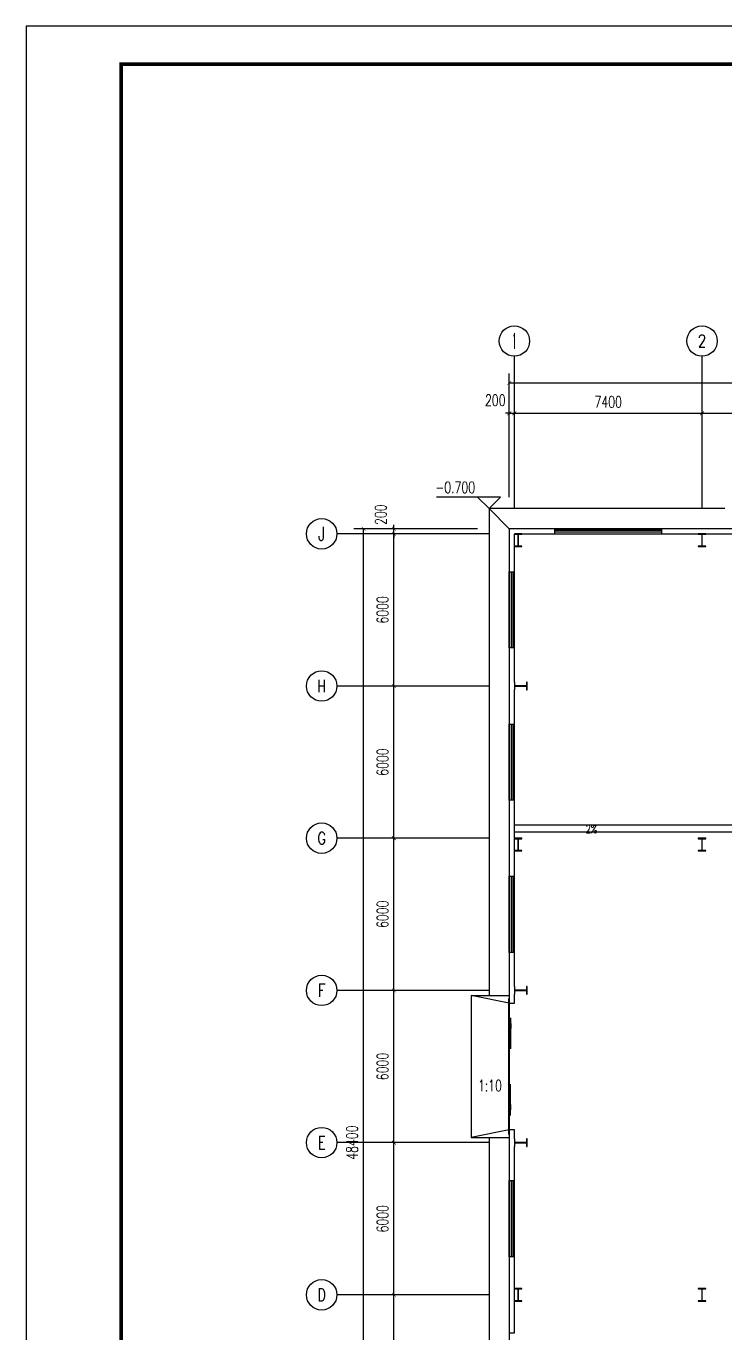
# Model space of a CAD drawing. Extents: x 1751103 to 2598738, y -609732 to 659428.
# Drawn here: x 2088595 to 2116148, y -129026 to -77513 of the extents above; entities that cross this region are included whole.
import ezdxf
from ezdxf.enums import TextEntityAlignment as Align

# ---------------------------------------------------------------- set-up
doc = ezdxf.new("R2010")
doc.units = 0
doc.header["$LTSCALE"] = 1000
doc.header["$MEASUREMENT"] = 0
doc.layers.get('0').update_dxf_attribs({"linetype": 'CONTINUOUS'})
doc.layers.get('DEFPOINTS').update_dxf_attribs({"linetype": 'CONTINUOUS'})
for name, color, linetype in [('_TCH_MASK', 7, 'CONTINUOUS'), ('AXIS', 3, 'CONTINUOUS'), ('AXIS_TEXT', 7, 'CONTINUOUS'), ('COLUMN', 99, 'CONTINUOUS'), ('DIM_ELEV', 3, 'CONTINUOUS'), ('DIM_SYMB', 3, 'CONTINUOUS'), ('GROUND', 2, 'CONTINUOUS'), ('PUB_TEXT', 7, 'CONTINUOUS'), ('PUB_TITLE', 4, 'CONTINUOUS'), ('STAIR', 2, 'CONTINUOUS'), ('WALL', 9, 'CONTINUOUS'), ('WINDOW', 99, 'CONTINUOUS')]:
    doc.layers.add(name, color=color, linetype=linetype)
doc.styles.add('_TCH_AXIS', font='COMPLEX', dxfattribs={"bigfont": 'GBCBIG'})
doc.styles.add('_TCH_DIM', font='SIMPLEX', dxfattribs={"bigfont": 'GBCBIG'})
doc.styles.add('COMPLEX', font='COMPLEX')
doc.styles.add('DIM_FONT', font='SIMPLEX', dxfattribs={"width": 0.7, "bigfont": 'GBCBIG'})
doc.dimstyles.new('DIMN150', dxfattribs={"dimscale": 1.5, "dimtxt": 300, "dimasz": 100, "dimexe": 250, "dimexo": 300, "dimgap": 150, "dimtad": 1, "dimdec": 0, "dimzin": 0, "dimtxsty": 'DIM_FONT', "dimblk": 'ARCHTICK', "dimcen": 0.09, "dimclrt": 7, "dimazin": 3, "dimtfac": 1, "dimtdec": 0, "dimtix": 1, "dimtmove": 0, "dimatfit": 3, "dimtolj": 1, "dimtzin": 0})

# ---------------------------------------------------------------- blocks, each defined once
blk = doc.blocks.new('$WINLIB2D$00000001')
for p, q in [((-0.5, 0.5), (0.5, 0.5)), ((-0.5, 0.5), (-0.5, -0.5)), ((0.5, -0.5), (0.5, 0.5)), ((0.5, 0.167), (-0.5, 0.167)), ((0.5, -0.167), (-0.5, -0.167)), ((-0.5, -0.5), (0.5, -0.5))]:
    blk.add_line(p, q)
blk = doc.blocks.new('$DORLIB2D$00000130')
at = {"color": 0, "linetype": 'CONTINUOUS'}
for p, q in [((-0.533, 0.66), (-0.533, 0.513)), ((0, 0.66), (-0.533, 0.66)), ((0, 0.513), (0, 0.66)), ((0.533, 0.66), (0, 0.66)), ((0.533, 0.66), (0.533, 0.513)), ((0, 0.513), (-0.533, 0.513)), ((0.533, 0.513), (0, 0.513)), ((-0.385, 0.269), (-0.14, 0.269)), ((-0.385, 0.269), (-0.3, 0.214)), ((-0.3, 0.214), (-0.3, 0.269)), ((0.385, 0.269), (0.14, 0.269)), ((0.3, 0.214), (0.3, 0.269)), ((0.385, 0.269), (0.3, 0.214))]:
    blk.add_line(p, q, dxfattribs=at)
blk = doc.blocks.new('_AXISO')
blk.add_circle((0, 0), 0.5)
at = {"layer": 'AXIS_TEXT', "style": 'COMPLEX', "width": 1.041667}
blk.add_attdef('A', text='', height=0.56, dxfattribs=at).set_placement((-0.25, -0.28), (0.25, -0.28), align=Align.FIT)
blk = doc.blocks.new('_ARCHTICK')
at = {"color": 0, "linetype": 'BYBLOCK', "const_width": 0.15}
blk.add_lwpolyline([(-0.5, -0.5), (0.5, 0.5)], dxfattribs=at)
blk = doc.blocks.new('*D88')
at = {"layer": 'AXIS', "color": 0}
for p, q in [((2106398, 92692), (2101523, 92692)), ((2101898, 44292), (2101898, 92692)), ((2106398, 44292), (2101523, 44292))]:
    blk.add_line(p, q, dxfattribs=at)
at = {"layer": 'DEFPOINTS', "color": 0}
for p in [(2101898, 92692), (2106848, 92692), (2106848, 44292)]:
    blk.add_point(p, dxfattribs=at)
at = {"layer": 'AXIS', "color": 0, "xscale": 150, "yscale": 150, "zscale": 150}
for p, rotation in [((2101898, 92692), 90), ((2101898, 44292), 270)]:
    blk.add_blockref('_ARCHTICK', p, dxfattribs=dict(at, rotation=rotation))
at = {"layer": 'AXIS', "color": 7, "insert": (2101448, 68492), "char_height": 450, "attachment_point": 5, "rotation": 90, "style": 'DIM_FONT'}
blk.add_mtext('\\A1;48400', dxfattribs=at)
blk = doc.blocks.new('*D92')
at = {"layer": 'AXIS', "color": 0}
for p, q in [((2106398, 62492), (2102723, 62492)), ((2103098, 56492), (2103098, 62492)), ((2106398, 56492), (2102723, 56492))]:
    blk.add_line(p, q, dxfattribs=at)
at = {"layer": 'DEFPOINTS', "color": 0}
for p in [(2103098, 62492), (2106848, 62492), (2106848, 56492)]:
    blk.add_point(p, dxfattribs=at)
at = {"layer": 'AXIS', "color": 0, "xscale": 150, "yscale": 150, "zscale": 150}
for p, rotation in [((2103098, 62492), 90), ((2103098, 56492), 270)]:
    blk.add_blockref('_ARCHTICK', p, dxfattribs=dict(at, rotation=rotation))
at = {"layer": 'AXIS', "color": 7, "insert": (2102648, 59492), "char_height": 450, "attachment_point": 5, "rotation": 90, "style": 'DIM_FONT'}
blk.add_mtext('\\A1;6000', dxfattribs=at)
blk = doc.blocks.new('*D93')
at = {"layer": 'AXIS', "color": 0}
for p, q in [((2106398, 68492), (2102723, 68492)), ((2103098, 62492), (2103098, 68492)), ((2106398, 62492), (2102723, 62492))]:
    blk.add_line(p, q, dxfattribs=at)
at = {"layer": 'DEFPOINTS', "color": 0}
for p in [(2103098, 68492), (2106848, 68492), (2106848, 62492)]:
    blk.add_point(p, dxfattribs=at)
at = {"layer": 'AXIS', "color": 0, "xscale": 150, "yscale": 150, "zscale": 150}
for p, rotation in [((2103098, 68492), 90), ((2103098, 62492), 270)]:
    blk.add_blockref('_ARCHTICK', p, dxfattribs=dict(at, rotation=rotation))
at = {"layer": 'AXIS', "color": 7, "insert": (2102648, 65492), "char_height": 450, "attachment_point": 5, "rotation": 90, "style": 'DIM_FONT'}
blk.add_mtext('\\A1;6000', dxfattribs=at)
blk = doc.blocks.new('*D94')
at = {"layer": 'AXIS', "color": 0}
for p, q in [((2106398, 74492), (2102723, 74492)), ((2103098, 68492), (2103098, 74492)), ((2106398, 68492), (2102723, 68492))]:
    blk.add_line(p, q, dxfattribs=at)
at = {"layer": 'DEFPOINTS', "color": 0}
for p in [(2103098, 74492), (2106848, 74492), (2106848, 68492)]:
    blk.add_point(p, dxfattribs=at)
at = {"layer": 'AXIS', "color": 0, "xscale": 150, "yscale": 150, "zscale": 150}
for p, rotation in [((2103098, 74492), 90), ((2103098, 68492), 270)]:
    blk.add_blockref('_ARCHTICK', p, dxfattribs=dict(at, rotation=rotation))
at = {"layer": 'AXIS', "color": 7, "insert": (2102648, 71492), "char_height": 450, "attachment_point": 5, "rotation": 90, "style": 'DIM_FONT'}
blk.add_mtext('\\A1;6000', dxfattribs=at)
blk = doc.blocks.new('*D95')
at = {"layer": 'AXIS', "color": 0}
for p, q in [((2106398, 80492), (2102723, 80492)), ((2103098, 74492), (2103098, 80492)), ((2106398, 74492), (2102723, 74492))]:
    blk.add_line(p, q, dxfattribs=at)
at = {"layer": 'DEFPOINTS', "color": 0}
for p in [(2103098, 80492), (2106848, 80492), (2106848, 74492)]:
    blk.add_point(p, dxfattribs=at)
at = {"layer": 'AXIS', "color": 0, "xscale": 150, "yscale": 150, "zscale": 150}
for p, rotation in [((2103098, 80492), 90), ((2103098, 74492), 270)]:
    blk.add_blockref('_ARCHTICK', p, dxfattribs=dict(at, rotation=rotation))
at = {"layer": 'AXIS', "color": 7, "insert": (2102648, 77492), "char_height": 450, "attachment_point": 5, "rotation": 90, "style": 'DIM_FONT'}
blk.add_mtext('\\A1;6000', dxfattribs=at)
blk = doc.blocks.new('*D96')
at = {"layer": 'AXIS', "color": 0}
for p, q in [((2106398, 86492), (2102723, 86492)), ((2103098, 80492), (2103098, 86492)), ((2106398, 80492), (2102723, 80492))]:
    blk.add_line(p, q, dxfattribs=at)
at = {"layer": 'DEFPOINTS', "color": 0}
for p in [(2103098, 86492), (2106848, 86492), (2106848, 80492)]:
    blk.add_point(p, dxfattribs=at)
at = {"layer": 'AXIS', "color": 0, "xscale": 150, "yscale": 150, "zscale": 150}
for p, rotation in [((2103098, 86492), 90), ((2103098, 80492), 270)]:
    blk.add_blockref('_ARCHTICK', p, dxfattribs=dict(at, rotation=rotation))
at = {"layer": 'AXIS', "color": 7, "insert": (2102648, 83492), "char_height": 450, "attachment_point": 5, "rotation": 90, "style": 'DIM_FONT'}
blk.add_mtext('\\A1;6000', dxfattribs=at)
blk = doc.blocks.new('*D97')
at = {"layer": 'AXIS', "color": 0}
for p, q in [((2106398, 92492), (2102723, 92492)), ((2103098, 86492), (2103098, 92492)), ((2106398, 86492), (2102723, 86492))]:
    blk.add_line(p, q, dxfattribs=at)
at = {"layer": 'DEFPOINTS', "color": 0}
for p in [(2103098, 92492), (2106848, 92492), (2106848, 86492)]:
    blk.add_point(p, dxfattribs=at)
at = {"layer": 'AXIS', "color": 0, "xscale": 150, "yscale": 150, "zscale": 150}
for p, rotation in [((2103098, 92492), 90), ((2103098, 86492), 270)]:
    blk.add_blockref('_ARCHTICK', p, dxfattribs=dict(at, rotation=rotation))
at = {"layer": 'AXIS', "color": 7, "insert": (2102648, 89492), "char_height": 450, "attachment_point": 5, "rotation": 90, "style": 'DIM_FONT'}
blk.add_mtext('\\A1;6000', dxfattribs=at)
blk = doc.blocks.new('*D98')
at = {"layer": 'AXIS', "color": 0}
for p, q in [((2103098, 92692), (2103098, 92842)), ((2106398, 92692), (2102723, 92692)), ((2106398, 92492), (2102723, 92492)), ((2103098, 92492), (2103098, 92692)), ((2103098, 92492), (2103098, 92342))]:
    blk.add_line(p, q, dxfattribs=at)
at = {"layer": 'DEFPOINTS', "color": 0}
for p in [(2103098, 92692), (2106848, 92692), (2106848, 92492)]:
    blk.add_point(p, dxfattribs=at)
at = {"layer": 'AXIS', "color": 0, "xscale": 150, "yscale": 150, "zscale": 150}
for p, rotation in [((2103098, 92692), 270), ((2103098, 92492), 90)]:
    blk.add_blockref('_ARCHTICK', p, dxfattribs=dict(at, rotation=rotation))
at = {"layer": 'AXIS', "color": 7, "insert": (2102580, 93247), "char_height": 450, "attachment_point": 5, "rotation": 90, "style": 'DIM_FONT'}
blk.add_mtext('\\A1;200', dxfattribs=at)
blk = doc.blocks.new('*D99')
at = {"layer": 'AXIS', "color": 0}
for p, q in [((2107648, 93942), (2107648, 98817)), ((2107648, 98442), (2315248, 98442)), ((2315248, 93942), (2315248, 98817))]:
    blk.add_line(p, q, dxfattribs=at)
at = {"layer": 'DEFPOINTS', "color": 0}
for p in [(2315248, 98442), (2107648, 93492), (2315248, 93492)]:
    blk.add_point(p, dxfattribs=at)
at = {"layer": 'AXIS', "color": 0, "xscale": 150, "yscale": 150, "zscale": 150, "rotation": 180}
blk.add_blockref('_ARCHTICK', (2107648, 98442), dxfattribs=at)
at = {"layer": 'AXIS', "color": 0, "xscale": 150, "yscale": 150, "zscale": 150}
blk.add_blockref('_ARCHTICK', (2315248, 98442), dxfattribs=at)
at = {"layer": 'AXIS', "color": 7, "insert": (2211448, 98892), "char_height": 450, "attachment_point": 5, "style": 'DIM_FONT'}
blk.add_mtext('\\A1;207600', dxfattribs=at)
blk = doc.blocks.new('*D100')
at = {"layer": 'AXIS', "color": 0}
for p, q in [((2107648, 93942), (2107648, 97617)), ((2107848, 93942), (2107848, 97617)), ((2107648, 97242), (2107498, 97242)), ((2107648, 97242), (2107848, 97242)), ((2107848, 97242), (2107998, 97242))]:
    blk.add_line(p, q, dxfattribs=at)
at = {"layer": 'DEFPOINTS', "color": 0}
for p in [(2107848, 97242), (2107648, 93492), (2107848, 93492)]:
    blk.add_point(p, dxfattribs=at)
at = {"layer": 'AXIS', "color": 0, "xscale": 150, "yscale": 150, "zscale": 150}
blk.add_blockref('_ARCHTICK', (2107648, 97242), dxfattribs=at)
at = {"layer": 'AXIS', "color": 0, "xscale": 150, "yscale": 150, "zscale": 150, "rotation": 180}
blk.add_blockref('_ARCHTICK', (2107848, 97242), dxfattribs=at)
at = {"layer": 'AXIS', "color": 7, "insert": (2107093, 97759), "char_height": 450, "attachment_point": 5, "style": 'DIM_FONT'}
blk.add_mtext('\\A1;200', dxfattribs=at)
blk = doc.blocks.new('*D101')
at = {"layer": 'AXIS', "color": 0}
for p, q in [((2107848, 93942), (2107848, 97617)), ((2115248, 93942), (2115248, 97617)), ((2107848, 97242), (2115248, 97242))]:
    blk.add_line(p, q, dxfattribs=at)
at = {"layer": 'DEFPOINTS', "color": 0}
for p in [(2115248, 97242), (2107848, 93492), (2115248, 93492)]:
    blk.add_point(p, dxfattribs=at)
at = {"layer": 'AXIS', "color": 0, "xscale": 150, "yscale": 150, "zscale": 150, "rotation": 180}
blk.add_blockref('_ARCHTICK', (2107848, 97242), dxfattribs=at)
at = {"layer": 'AXIS', "color": 0, "xscale": 150, "yscale": 150, "zscale": 150}
blk.add_blockref('_ARCHTICK', (2115248, 97242), dxfattribs=at)
at = {"layer": 'AXIS', "color": 7, "insert": (2111548, 97692), "char_height": 450, "attachment_point": 5, "style": 'DIM_FONT'}
blk.add_mtext('\\A1;7400', dxfattribs=at)
blk = doc.blocks.new('*D102')
at = {"layer": 'AXIS', "color": 0}
for p, q in [((2115248, 93942), (2115248, 97617)), ((2122648, 93942), (2122648, 97617)), ((2115248, 97242), (2122648, 97242))]:
    blk.add_line(p, q, dxfattribs=at)
at = {"layer": 'DEFPOINTS', "color": 0}
for p in [(2122648, 97242), (2115248, 93492), (2122648, 93492)]:
    blk.add_point(p, dxfattribs=at)
at = {"layer": 'AXIS', "color": 0, "xscale": 150, "yscale": 150, "zscale": 150, "rotation": 180}
blk.add_blockref('_ARCHTICK', (2115248, 97242), dxfattribs=at)
at = {"layer": 'AXIS', "color": 0, "xscale": 150, "yscale": 150, "zscale": 150}
blk.add_blockref('_ARCHTICK', (2122648, 97242), dxfattribs=at)
at = {"layer": 'AXIS', "color": 7, "insert": (2118948, 97692), "char_height": 450, "attachment_point": 5, "style": 'DIM_FONT'}
blk.add_mtext('\\A1;7400', dxfattribs=at)
blk = doc.blocks.new('W2')
at = {"layer": '_TCH_MASK', "color": 8}
for p, q in [((2107847.9, 81025.1), (2211597.9, 81025.1)), ((2211597.9, 80725.1), (2107847.9, 80725.1))]:
    blk.add_line(p, q, dxfattribs=at)
at = {"layer": 'AXIS', "color": 8}
for p, q in [((2107847.9, 93491.5), (2107847.9, 99491.5)), ((2115247.9, 93491.5), (2115247.9, 99491.5)), ((2106847.9, 92491.5), (2100847.9, 92491.5)), ((2106847.9, 86491.5), (2100847.9, 86491.5)), ((2106847.9, 80491.5), (2100847.9, 80491.5)), ((2106847.9, 74491.5), (2100847.9, 74491.5)), ((2106847.9, 68491.5), (2100847.9, 68491.5)), ((2106847.9, 62491.5), (2100847.9, 62491.5))]:
    blk.add_line(p, q, dxfattribs=at)
at = {"layer": 'COLUMN', "color": 8}
for p, q in [((2108147.9, 92491.5), (2107847.9, 92491.5)), ((2107847.9, 92491.5), (2107847.9, 92473.5)), ((2107847.9, 92473.5), (2107987.9, 92473.5)), ((2107987.9, 92473.5), (2107992.9, 92468.5)), ((2107992.9, 92468.5), (2107992.9, 92014.5)), ((2108002.9, 92468.5), (2108007.9, 92473.5)), ((2108002.9, 92014.5), (2108002.9, 92468.5)), ((2108007.9, 92473.5), (2108147.9, 92473.5)), ((2108147.9, 92473.5), (2108147.9, 92491.5)), ((2115397.9, 92491.5), (2115097.9, 92491.5)), ((2115097.9, 92491.5), (2115097.9, 92473.5)), ((2115097.9, 92473.5), (2115237.9, 92473.5)), ((2115237.9, 92473.5), (2115242.9, 92468.5)), ((2115242.9, 92468.5), (2115242.9, 92014.5)), ((2115252.9, 92468.5), (2115257.9, 92473.5)), ((2115252.9, 92014.5), (2115252.9, 92468.5)), ((2115257.9, 92473.5), (2115397.9, 92473.5)), ((2115397.9, 92473.5), (2115397.9, 92491.5)), ((2107987.9, 92009.5), (2107847.9, 92009.5)), ((2107847.9, 92009.5), (2107847.9, 91991.5)), ((2107847.9, 91991.5), (2108147.9, 91991.5)), ((2107992.9, 92014.5), (2107987.9, 92009.5)), ((2108007.9, 92009.5), (2108002.9, 92014.5)), ((2108147.9, 92009.5), (2108007.9, 92009.5)), ((2108147.9, 91991.5), (2108147.9, 92009.5)), ((2115237.9, 92009.5), (2115097.9, 92009.5)), ((2115097.9, 92009.5), (2115097.9, 91991.5)), ((2115097.9, 91991.5), (2115397.9, 91991.5)), ((2115242.9, 92014.5), (2115237.9, 92009.5)), ((2115257.9, 92009.5), (2115252.9, 92014.5)), ((2115397.9, 92009.5), (2115257.9, 92009.5)), ((2115397.9, 91991.5), (2115397.9, 92009.5)), ((2107865.9, 86641.5), (2107847.9, 86641.5)), ((2107847.9, 86641.5), (2107847.9, 86341.5)), ((2107865.9, 86501.5), (2107865.9, 86641.5)), ((2108347.9, 86641.5), (2108329.9, 86641.5)), ((2108329.9, 86641.5), (2108329.9, 86501.5)), ((2108347.9, 86341.5), (2108347.9, 86641.5)), ((2107847.9, 86341.5), (2107865.9, 86341.5)), ((2107870.9, 86496.5), (2107865.9, 86501.5)), ((2107865.9, 86481.5), (2107870.9, 86486.5)), ((2107865.9, 86341.5), (2107865.9, 86481.5)), ((2108324.9, 86496.5), (2107870.9, 86496.5)), ((2107870.9, 86486.5), (2108324.9, 86486.5)), ((2108329.9, 86501.5), (2108324.9, 86496.5)), ((2108324.9, 86486.5), (2108329.9, 86481.5)), ((2108329.9, 86481.5), (2108329.9, 86341.5)), ((2108329.9, 86341.5), (2108347.9, 86341.5)), ((2108147.9, 80491.5), (2107847.9, 80491.5)), ((2107847.9, 80491.5), (2107847.9, 80473.5)), ((2107847.9, 80473.5), (2107987.9, 80473.5)), ((2107987.9, 80473.5), (2107992.9, 80468.5)), ((2107992.9, 80468.5), (2107992.9, 80014.5)), ((2108002.9, 80468.5), (2108007.9, 80473.5)), ((2108002.9, 80014.5), (2108002.9, 80468.5)), ((2108007.9, 80473.5), (2108147.9, 80473.5)), ((2108147.9, 80473.5), (2108147.9, 80491.5)), ((2115397.9, 80491.5), (2115097.9, 80491.5)), ((2115097.9, 80491.5), (2115097.9, 80473.5)), ((2115097.9, 80473.5), (2115237.9, 80473.5)), ((2115237.9, 80473.5), (2115242.9, 80468.5)), ((2115242.9, 80468.5), (2115242.9, 80014.5)), ((2115252.9, 80468.5), (2115257.9, 80473.5)), ((2115252.9, 80014.5), (2115252.9, 80468.5)), ((2115257.9, 80473.5), (2115397.9, 80473.5)), ((2115397.9, 80473.5), (2115397.9, 80491.5)), ((2107987.9, 80009.5), (2107847.9, 80009.5)), ((2107847.9, 80009.5), (2107847.9, 79991.5)), ((2107847.9, 79991.5), (2108147.9, 79991.5)), ((2107992.9, 80014.5), (2107987.9, 80009.5)), ((2108007.9, 80009.5), (2108002.9, 80014.5)), ((2108147.9, 80009.5), (2108007.9, 80009.5)), ((2108147.9, 79991.5), (2108147.9, 80009.5)), ((2115237.9, 80009.5), (2115097.9, 80009.5)), ((2115097.9, 80009.5), (2115097.9, 79991.5)), ((2115097.9, 79991.5), (2115397.9, 79991.5)), ((2115242.9, 80014.5), (2115237.9, 80009.5)), ((2115257.9, 80009.5), (2115252.9, 80014.5)), ((2115397.9, 80009.5), (2115257.9, 80009.5)), ((2115397.9, 79991.5), (2115397.9, 80009.5)), ((2107865.9, 74641.5), (2107847.9, 74641.5)), ((2107847.9, 74641.5), (2107847.9, 74341.5)), ((2107847.9, 74341.5), (2107865.9, 74341.5)), ((2107865.9, 74501.5), (2107865.9, 74641.5)), ((2107870.9, 74496.5), (2107865.9, 74501.5)), ((2107865.9, 74481.5), (2107870.9, 74486.5)), ((2107865.9, 74341.5), (2107865.9, 74481.5)), ((2108324.9, 74496.5), (2107870.9, 74496.5)), ((2107870.9, 74486.5), (2108324.9, 74486.5)), ((2108329.9, 74501.5), (2108324.9, 74496.5)), ((2108324.9, 74486.5), (2108329.9, 74481.5)), ((2108347.9, 74641.5), (2108329.9, 74641.5)), ((2108329.9, 74641.5), (2108329.9, 74501.5)), ((2108329.9, 74481.5), (2108329.9, 74341.5)), ((2108329.9, 74341.5), (2108347.9, 74341.5)), ((2108347.9, 74341.5), (2108347.9, 74641.5)), ((2107865.9, 68641.5), (2107847.9, 68641.5)), ((2107847.9, 68641.5), (2107847.9, 68341.5)), ((2107865.9, 68501.5), (2107865.9, 68641.5)), ((2108347.9, 68641.5), (2108329.9, 68641.5)), ((2108329.9, 68641.5), (2108329.9, 68501.5)), ((2108347.9, 68341.5), (2108347.9, 68641.5)), ((2107847.9, 68341.5), (2107865.9, 68341.5)), ((2107870.9, 68496.5), (2107865.9, 68501.5)), ((2107865.9, 68481.5), (2107870.9, 68486.5)), ((2107865.9, 68341.5), (2107865.9, 68481.5)), ((2108324.9, 68496.5), (2107870.9, 68496.5)), ((2107870.9, 68486.5), (2108324.9, 68486.5)), ((2108329.9, 68501.5), (2108324.9, 68496.5)), ((2108324.9, 68486.5), (2108329.9, 68481.5)), ((2108329.9, 68481.5), (2108329.9, 68341.5)), ((2108329.9, 68341.5), (2108347.9, 68341.5)), ((2108147.9, 62741.5), (2107847.9, 62741.5)), ((2107847.9, 62741.5), (2107847.9, 62723.5)), ((2107847.9, 62723.5), (2107987.9, 62723.5)), ((2107987.9, 62723.5), (2107992.9, 62718.5)), ((2107992.9, 62718.5), (2107992.9, 62264.5)), ((2108002.9, 62718.5), (2108007.9, 62723.5)), ((2108002.9, 62264.5), (2108002.9, 62718.5)), ((2108007.9, 62723.5), (2108147.9, 62723.5)), ((2108147.9, 62723.5), (2108147.9, 62741.5)), ((2115397.9, 62741.5), (2115097.9, 62741.5)), ((2115097.9, 62741.5), (2115097.9, 62723.5)), ((2115097.9, 62723.5), (2115237.9, 62723.5)), ((2115237.9, 62723.5), (2115242.9, 62718.5)), ((2115242.9, 62718.5), (2115242.9, 62264.5)), ((2115252.9, 62718.5), (2115257.9, 62723.5)), ((2115252.9, 62264.5), (2115252.9, 62718.5)), ((2115257.9, 62723.5), (2115397.9, 62723.5)), ((2115397.9, 62723.5), (2115397.9, 62741.5)), ((2107987.9, 62259.5), (2107847.9, 62259.5)), ((2107847.9, 62259.5), (2107847.9, 62241.5)), ((2107847.9, 62241.5), (2108147.9, 62241.5)), ((2107992.9, 62264.5), (2107987.9, 62259.5)), ((2108007.9, 62259.5), (2108002.9, 62264.5)), ((2108147.9, 62259.5), (2108007.9, 62259.5)), ((2108147.9, 62241.5), (2108147.9, 62259.5)), ((2115237.9, 62259.5), (2115097.9, 62259.5)), ((2115097.9, 62259.5), (2115097.9, 62241.5)), ((2115097.9, 62241.5), (2115397.9, 62241.5)), ((2115242.9, 62264.5), (2115237.9, 62259.5)), ((2115257.9, 62259.5), (2115252.9, 62264.5)), ((2115397.9, 62259.5), (2115257.9, 62259.5)), ((2115397.9, 62241.5), (2115397.9, 62259.5))]:
    blk.add_line(p, q, dxfattribs=at)
at = {"layer": 'DIM_ELEV', "color": 8}
for p, q in [((2107297.9, 93941.5), (2104777.9, 93941.5)), ((2106847.9, 93491.5), (2106397.9, 93941.5)), ((2106847.9, 93491.5), (2107297.9, 93941.5))]:
    blk.add_line(p, q, dxfattribs=at)
at = {"layer": 'DIM_SYMB', "color": 8}
for points in [[(2110543.7, 80854.4, 0, 0, 0), (2110184.1, 80854.4, 160, 0, 0), (2109584.1, 80854.4, 0, 0, 0)], [(2107355.5, 70358.5, 0, 0, 0), (2106832, 70358.5, 120, 0, 0), (2106382, 70358.5, 0, 0, 0)]]:
    blk.add_lwpolyline(points, format="xyseb", dxfattribs=at)
at = {"layer": 'GROUND', "color": 8}
for p, q in [((2116147.9, 93491.5), (2106847.9, 93491.5)), ((2106847.9, 93491.5), (2106847.9, 74291.5)), ((2107647.9, 92691.5), (2106847.9, 93491.5)), ((2116147.9, 92691.5), (2107647.9, 92691.5)), ((2107647.9, 92691.5), (2107647.9, 74291.5)), ((2106847.9, 68691.5), (2106847.9, 43491.5)), ((2107647.9, 68691.5), (2107647.9, 44291.5))]:
    blk.add_line(p, q, dxfattribs=at)
at = {"layer": 'STAIR', "color": 8}
for p, q in [((2106147.9, 74291.5), (2106147.9, 68691.5)), ((2106147.9, 74291.5), (2107647.9, 74291.5)), ((2107647.9, 73991.5), (2106147.9, 74291.5)), ((2107647.9, 74291.5), (2107647.9, 68691.5)), ((2107647.9, 68991.5), (2106147.9, 68691.5)), ((2106147.9, 68691.5), (2107647.9, 68691.5))]:
    blk.add_line(p, q, dxfattribs=at)
at = {"layer": 'WALL', "color": 8}
for p, q in [((2107647.9, 92691.5), (2107647.9, 90991.5)), ((2109447.9, 92691.5), (2107647.9, 92691.5)), ((2107847.9, 92009.5), (2107847.9, 92473.5)), ((2108147.9, 92491.5), (2109447.9, 92491.5)), ((2109447.9, 92491.5), (2109447.9, 92691.5)), ((2115247.9, 92691.5), (2113647.9, 92691.5)), ((2113647.9, 92691.5), (2113647.9, 92491.5)), ((2113647.9, 92491.5), (2115097.9, 92491.5)), ((2116447.9, 92691.5), (2115247.9, 92691.5)), ((2115397.9, 92491.5), (2116447.9, 92491.5)), ((2107847.9, 90991.5), (2107847.9, 91991.5)), ((2107647.9, 90991.5), (2107847.9, 90991.5)), ((2107847.9, 87991.5), (2107647.9, 87991.5)), ((2107647.9, 87991.5), (2107647.9, 86491.5)), ((2107847.9, 86641.5), (2107847.9, 87991.5)), ((2107647.9, 86491.5), (2107647.9, 84991.5)), ((2107847.9, 84991.5), (2107847.9, 86341.5)), ((2107647.9, 84991.5), (2107847.9, 84991.5)), ((2107847.9, 81991.5), (2107647.9, 81991.5)), ((2107647.9, 81991.5), (2107647.9, 80491.5)), ((2107847.9, 80491.5), (2107847.9, 81991.5)), ((2107647.9, 80491.5), (2107647.9, 78991.5)), ((2107847.9, 80009.5), (2107847.9, 80473.5)), ((2107847.9, 78991.5), (2107847.9, 79991.5)), ((2107647.9, 78991.5), (2107847.9, 78991.5)), ((2107847.9, 75991.5), (2107647.9, 75991.5)), ((2107647.9, 75991.5), (2107647.9, 74491.5)), ((2107847.9, 74641.5), (2107847.9, 75991.5)), ((2107647.9, 74491.5), (2107647.9, 73991.5)), ((2107847.9, 73991.5), (2107847.9, 74341.5)), ((2107647.9, 73991.5), (2107847.9, 73991.5)), ((2107847.9, 68991.5), (2107647.9, 68991.5)), ((2107647.9, 68991.5), (2107647.9, 68491.5)), ((2107847.9, 68641.5), (2107847.9, 68991.5)), ((2107647.9, 68491.5), (2107647.9, 66991.5)), ((2107847.9, 66991.5), (2107847.9, 68341.5)), ((2107647.9, 66991.5), (2107847.9, 66991.5)), ((2107847.9, 63991.5), (2107647.9, 63991.5)), ((2107647.9, 63991.5), (2107647.9, 60991.5)), ((2107847.9, 60991.5), (2107847.9, 63991.5)), ((2107647.9, 60991.5), (2107847.9, 60991.5))]:
    blk.add_line(p, q, dxfattribs=at)
at = {"layer": 'AXIS', "color": 8}
ref = blk.add_blockref('_AXISO', (2107847.9, 100091.5), dxfattribs=dict(at, xscale=1200, yscale=1200, zscale=1200))
ref.add_attrib('A', '1', dxfattribs={"layer": 'AXIS_TEXT', "color": 8, "height": 624.4, "style": '_TCH_AXIS', "width": 0.555556}).set_placement((2107773.5, 99779.3), (2107922.2, 99779.3), align=Align.FIT)
ref = blk.add_blockref('_AXISO', (2115247.9, 100091.5), dxfattribs=dict(at, xscale=1200, yscale=1200, zscale=1200))
ref.add_attrib('A', '2', dxfattribs={"layer": 'AXIS_TEXT', "color": 8, "height": 493.2, "style": '_TCH_AXIS'}).set_placement((2115083.5, 99844.9), (2115412.3, 99844.9), align=Align.FIT)
ref = blk.add_blockref('_AXISO', (2100247.9, 92491.5), dxfattribs=dict(at, xscale=1200, yscale=1200, zscale=1200))
ref.add_attrib('A', 'J', dxfattribs={"layer": 'AXIS_TEXT', "color": 8, "height": 547.5, "style": '_TCH_AXIS', "width": 0.909091}).set_placement((2100117.5, 92217.8), (2100378.2, 92217.8), align=Align.FIT)
ref = blk.add_blockref('_AXISO', (2100247.9, 86491.5), dxfattribs=dict(at, xscale=1200, yscale=1200, zscale=1200))
ref.add_attrib('A', 'H', dxfattribs={"layer": 'AXIS_TEXT', "color": 8, "height": 493.2, "style": '_TCH_AXIS', "width": 0.7}).set_placement((2100083.5, 86244.9), (2100412.3, 86244.9), align=Align.FIT)
ref = blk.add_blockref('_AXISO', (2100247.9, 80491.5), dxfattribs=dict(at, xscale=1200, yscale=1200, zscale=1200))
ref.add_attrib('A', 'G', dxfattribs={"layer": 'AXIS_TEXT', "color": 8, "height": 480.7, "style": '_TCH_AXIS', "width": 0.833333}).set_placement((2100076.2, 80251.2), (2100419.6, 80251.2), align=Align.FIT)
ref = blk.add_blockref('_AXISO', (2100247.9, 74491.5), dxfattribs=dict(at, xscale=1200, yscale=1200, zscale=1200))
ref.add_attrib('A', 'F', dxfattribs={"layer": 'AXIS_TEXT', "color": 8, "height": 506.1, "style": '_TCH_AXIS', "width": 0.8125}).set_placement((2100091.2, 74238.5), (2100404.5, 74238.5), align=Align.FIT)
ref = blk.add_blockref('_AXISO', (2100247.9, 68491.5), dxfattribs=dict(at, xscale=1200, yscale=1200, zscale=1200))
ref.add_attrib('A', 'E', dxfattribs={"layer": 'AXIS_TEXT', "color": 8, "height": 506.1, "style": '_TCH_AXIS', "width": 0.8125}).set_placement((2100091.2, 68238.5), (2100404.5, 68238.5), align=Align.FIT)
ref = blk.add_blockref('_AXISO', (2100247.9, 62491.5), dxfattribs=dict(at, xscale=1200, yscale=1200, zscale=1200))
ref.add_attrib('A', 'D', dxfattribs={"layer": 'AXIS_TEXT', "color": 8, "height": 493.2, "style": '_TCH_AXIS', "width": 0.823529}).set_placement((2100083.5, 62244.9), (2100412.3, 62244.9), align=Align.FIT)
at = {"layer": 'WINDOW', "color": 8, "xscale": 4200, "yscale": -200, "zscale": 4200}
blk.add_blockref('$WINLIB2D$00000001', (2111547.9, 92591.5), dxfattribs=at)
at = {"layer": 'WINDOW', "color": 8, "rotation": 90}
for name, p, xscale, yscale, zscale in [('$WINLIB2D$00000001', (2107747.9, 89491.5), 3000, -200, 3000), ('$WINLIB2D$00000001', (2107747.9, 83491.5), 3000, -200, 3000), ('$WINLIB2D$00000001', (2107747.9, 77491.5), 3000, -200, 3000), ('$DORLIB2D$00000130', (2107747.9, 71491.5), 5000, 200, 5000), ('$WINLIB2D$00000001', (2107747.9, 65491.5), 3000, -200, 3000)]:
    blk.add_blockref(name, p, dxfattribs=dict(at, xscale=xscale, yscale=yscale, zscale=zscale))
at = {"layer": 'PUB_TEXT', "color": 7, "style": '_TCH_DIM', "width": 0.705882}
blk.add_text('-0.700', height=446.25, dxfattribs=at).set_placement((2104732.9, 94099))
at = {"layer": 'PUB_TEXT', "color": 8, "style": '_TCH_DIM', "width": 0.705882}
for s, height, p in [('2%%%', 340, (2110658.1, 80684.4)), ('1:10', 446.25, (2106411.3, 70516))]:
    blk.add_text(s, height=height, dxfattribs=at).set_placement(p)
at = {"layer": 'AXIS', "color": 8}
for p1, p2, distance, picture, middle in [((2107647.9, 93491.5), (2315247.9, 93491.5), 4950, '*D99', (2211447.9, 98891.5)), ((2107847.9, 93491.5), (2115247.9, 93491.5), 3750, '*D101', (2111547.9, 97691.5)), ((2115247.9, 93491.5), (2122647.9, 93491.5), 3750, '*D102', (2118947.9, 97691.5)), ((2106847.9, 44291.5), (2106847.9, 92691.5), 4950, '*D88', (2101447.9, 68491.5)), ((2106847.9, 86491.5), (2106847.9, 92491.5), 3750, '*D97', (2102647.9, 89491.5)), ((2106847.9, 80491.5), (2106847.9, 86491.5), 3750, '*D96', (2102647.9, 83491.5)), ((2106847.9, 74491.5), (2106847.9, 80491.5), 3750, '*D95', (2102647.9, 77491.5)), ((2106847.9, 68491.5), (2106847.9, 74491.5), 3750, '*D94', (2102647.9, 71491.5)), ((2106847.9, 62491.5), (2106847.9, 68491.5), 3750, '*D93', (2102647.9, 65491.5)), ((2106847.9, 56491.5), (2106847.9, 62491.5), 3750, '*D92', (2102647.9, 59491.5))]:
    dim = blk.add_aligned_dim(p1=p1, p2=p2, distance=distance, dimstyle='DIMN150', dxfattribs=at)
    dim.commit()
    dim.dimension.update_dxf_attribs({"geometry": picture, "text_midpoint": middle})
for base, p1, p2, angle, picture, middle in [((2107847.9, 97241.5), (2107647.9, 93491.5), (2107847.9, 93491.5), 0, '*D100', (2107092.9, 97759)), ((2103097.9, 92691.5), (2106847.9, 92491.5), (2106847.9, 92691.5), 90, '*D98', (2102580.4, 93246.5))]:
    dim = blk.add_linear_dim(base=base, p1=p1, p2=p2, angle=angle, dimstyle='DIMN150', dxfattribs=at)
    dim.commit()
    dim.dimension.update_dxf_attribs({"geometry": picture, "text_midpoint": middle, "dimtype": 161})

msp = doc.modelspace()

# ---------------------------------------------------------------- linework, layer by layer
at = {"layer": 'PUB_TITLE'}
msp.add_lwpolyline([(2088595, -166613), (2340895, -166613), (2340895, -77513), (2088595, -77513)], close=True, dxfattribs=at)
at = {"layer": 'PUB_TITLE', "const_width": 150}
msp.add_lwpolyline([(2092345, -165113), (2339395, -165113), (2339395, -79013), (2092345, -79013)], close=True, dxfattribs=at)

# ---------------------------------------------------------------- block references
msp.add_blockref('W2', (0, -190018))

doc.saveas('drawing.dxf')
